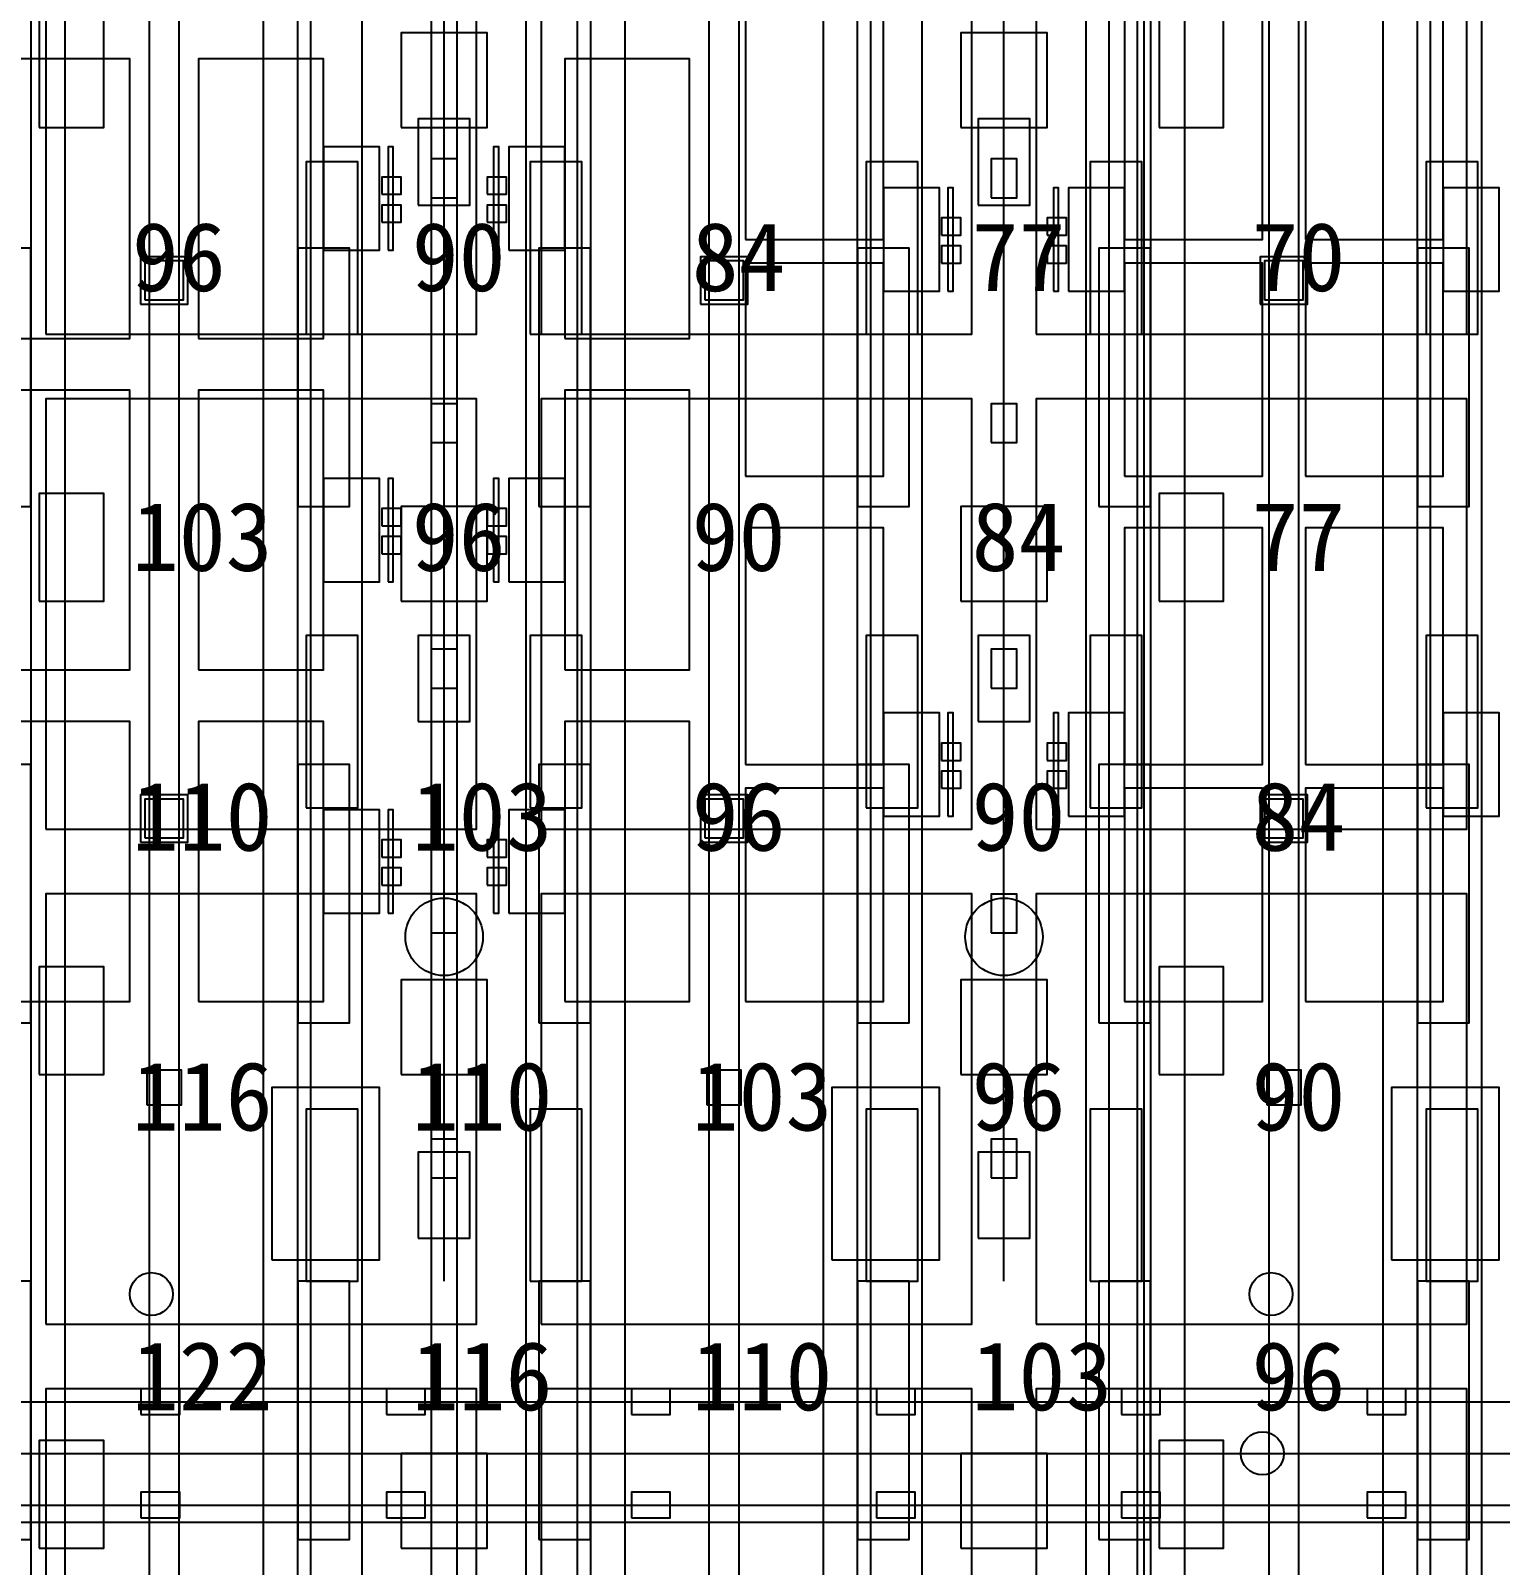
# Model space of a CAD drawing. Header units: metres. Extents: x -1640 to 1560, y -268 to 2338.
# Drawn here: x -209.85 to -175.72, y 1382.4 to 1418.05 of the extents above; entities that cross this region are included whole.
import ezdxf

# ---------------------------------------------------------------- set-up
doc = ezdxf.new("R2010")
doc.units = ezdxf.units.M
for name, color, linetype in [('1F_CHL', 4, 'Continuous'), ('1F_EHS_EXTINGUISHER_HYDRANT_CABINET_CONCEPT', 1, 'Continuous'), ('1F_PUMP', 2, 'Continuous'), ('1F_SCR', 3, 'Continuous'), ('1F_STRUCT_COLUMN', 8, 'Continuous'), ('2F_CSF_LATERAL_RACK_CONCEPT', 9, 'Continuous'), ('2F_RFG', 5, 'Continuous'), ('2F_STRUCT_COLUMN', 8, 'Continuous'), ('2F_VMB', 6, 'Continuous'), ('3F_CLEANROOM_OVERHEAD_PIPE_DUCT_CONCEPT', 9, 'Continuous'), ('3F_CVD', 3, 'Continuous'), ('3F_EHS_EGRESS_DIST_M', 2, 'Continuous'), ('3F_EHS_EXTINGUISHER_HYDRANT_CABINET_CONCEPT', 1, 'Continuous'), ('3F_EHS_GAS_DETECTOR', 6, 'Continuous'), ('3F_FOUP', 5, 'Continuous'), ('3F_OHT', 9, 'Continuous'), ('3F_OHTV', 1, 'Continuous'), ('3F_PHOTO', 1, 'Continuous'), ('3F_STK', 3, 'Continuous'), ('3F_STRUCT_COLUMN', 8, 'Continuous'), ('3F_TBAR', 6, 'Continuous'), ('4F_FFU', 1, 'Continuous'), ('4F_STRUCT_PLENUM_TRUSS_CONCEPT', 9, 'Continuous'), ('5F_CHL', 4, 'Continuous'), ('5F_EHS_EXTINGUISHER_HYDRANT_CABINET_CONCEPT', 1, 'Continuous'), ('5F_PUMP', 2, 'Continuous'), ('5F_SCR', 3, 'Continuous'), ('5F_STRUCT_COLUMN', 8, 'Continuous'), ('6F_CSF_LATERAL_RACK_CONCEPT', 9, 'Continuous'), ('6F_RFG', 5, 'Continuous'), ('6F_STRUCT_COLUMN', 8, 'Continuous'), ('6F_VMB', 6, 'Continuous'), ('7F_CLEANROOM_OVERHEAD_PIPE_DUCT_CONCEPT', 9, 'Continuous'), ('7F_CVD', 3, 'Continuous'), ('7F_EHS_EGRESS_DIST_M', 2, 'Continuous'), ('7F_EHS_EXTINGUISHER_HYDRANT_CABINET_CONCEPT', 1, 'Continuous'), ('7F_EHS_GAS_DETECTOR', 6, 'Continuous'), ('7F_FOUP', 5, 'Continuous'), ('7F_OHT', 9, 'Continuous'), ('7F_OHTV', 1, 'Continuous'), ('7F_PHOTO', 1, 'Continuous'), ('7F_STK', 3, 'Continuous'), ('7F_STRUCT_COLUMN', 8, 'Continuous'), ('7F_TBAR', 6, 'Continuous'), ('8F_FFU', 1, 'Continuous'), ('8F_STRUCT_PLENUM_TRUSS_CONCEPT', 9, 'Continuous'), ('EHS_TREATED_EXHAUST', 30, 'Continuous'), ('UTIL_GAS.BULK_CONCEPT', 2, 'Continuous'), ('UTIL_PCW.R_CONCEPT', 1, 'Continuous'), ('UTIL_PCW.S_CONCEPT', 6, 'Continuous')]:
    doc.layers.add(name, color=color, linetype=linetype)

msp = doc.modelspace()

# ---------------------------------------------------------------- linework, layer by layer
at = {"layer": '1F_CHL'}
for points in [[(-209.65, 1415.8), (-208.15, 1415.8), (-208.15, 1418.3), (-209.65, 1418.3)], [(-183.65, 1415.8), (-182.15, 1415.8), (-182.15, 1418.3), (-183.65, 1418.3)], [(-209.65, 1404.8), (-208.15, 1404.8), (-208.15, 1407.3), (-209.65, 1407.3)], [(-183.65, 1404.8), (-182.15, 1404.8), (-182.15, 1407.3), (-183.65, 1407.3)], [(-209.65, 1393.8), (-208.15, 1393.8), (-208.15, 1396.3), (-209.65, 1396.3)], [(-183.65, 1393.8), (-182.15, 1393.8), (-182.15, 1396.3), (-183.65, 1396.3)], [(-209.65, 1382.8), (-208.15, 1382.8), (-208.15, 1385.3), (-209.65, 1385.3)], [(-183.65, 1382.8), (-182.15, 1382.8), (-182.15, 1385.3), (-183.65, 1385.3)]]:
    msp.add_lwpolyline(points, close=True, dxfattribs=at)
at = {"layer": '1F_EHS_EXTINGUISHER_HYDRANT_CABINET_CONCEPT'}
msp.add_circle((-181.25, 1385), 0.5, dxfattribs=at)
at = {"layer": '1F_PUMP'}
for points in [[(-203.45, 1411), (-202.25, 1411), (-202.25, 1415), (-203.45, 1415)], [(-198.25, 1411), (-197.05, 1411), (-197.05, 1415), (-198.25, 1415)], [(-190.45, 1411), (-189.25, 1411), (-189.25, 1415), (-190.45, 1415)], [(-185.25, 1411), (-184.05, 1411), (-184.05, 1415), (-185.25, 1415)], [(-177.45, 1411), (-176.25, 1411), (-176.25, 1415), (-177.45, 1415)], [(-203.45, 1400), (-202.25, 1400), (-202.25, 1404), (-203.45, 1404)], [(-198.25, 1400), (-197.05, 1400), (-197.05, 1404), (-198.25, 1404)], [(-190.45, 1400), (-189.25, 1400), (-189.25, 1404), (-190.45, 1404)], [(-185.25, 1400), (-184.05, 1400), (-184.05, 1404), (-185.25, 1404)], [(-177.45, 1400), (-176.25, 1400), (-176.25, 1404), (-177.45, 1404)], [(-203.45, 1389), (-202.25, 1389), (-202.25, 1393), (-203.45, 1393)], [(-198.25, 1389), (-197.05, 1389), (-197.05, 1393), (-198.25, 1393)], [(-190.45, 1389), (-189.25, 1389), (-189.25, 1393), (-190.45, 1393)], [(-185.25, 1389), (-184.05, 1389), (-184.05, 1393), (-185.25, 1393)], [(-177.45, 1389), (-176.25, 1389), (-176.25, 1393), (-177.45, 1393)]]:
    msp.add_lwpolyline(points, close=True, dxfattribs=at)
at = {"layer": '1F_SCR'}
for points in [[(-201.25, 1415.8), (-199.25, 1415.8), (-199.25, 1418), (-201.25, 1418)], [(-188.25, 1415.8), (-186.25, 1415.8), (-186.25, 1418), (-188.25, 1418)], [(-201.25, 1404.8), (-199.25, 1404.8), (-199.25, 1407), (-201.25, 1407)], [(-188.25, 1404.8), (-186.25, 1404.8), (-186.25, 1407), (-188.25, 1407)], [(-201.25, 1393.8), (-199.25, 1393.8), (-199.25, 1396), (-201.25, 1396)], [(-188.25, 1393.8), (-186.25, 1393.8), (-186.25, 1396), (-188.25, 1396)], [(-201.25, 1382.8), (-199.25, 1382.8), (-199.25, 1385), (-201.25, 1385)], [(-188.25, 1382.8), (-186.25, 1382.8), (-186.25, 1385), (-188.25, 1385)]]:
    msp.add_lwpolyline(points, close=True, dxfattribs=at)
at = {"layer": '1F_STRUCT_COLUMN'}
for points in [[(-207.3, 1411.7), (-206.2, 1411.7), (-206.2, 1412.8), (-207.3, 1412.8)], [(-194.3, 1411.7), (-193.2, 1411.7), (-193.2, 1412.8), (-194.3, 1412.8)], [(-181.3, 1411.7), (-180.2, 1411.7), (-180.2, 1412.8), (-181.3, 1412.8)], [(-207.3, 1399.2), (-206.2, 1399.2), (-206.2, 1400.3), (-207.3, 1400.3)], [(-194.3, 1399.2), (-193.2, 1399.2), (-193.2, 1400.3), (-194.3, 1400.3)], [(-181.3, 1399.2), (-180.2, 1399.2), (-180.2, 1400.3), (-181.3, 1400.3)]]:
    msp.add_lwpolyline(points, close=True, dxfattribs=at)
at = {"layer": '2F_CSF_LATERAL_RACK_CONCEPT'}
for points in [[(-209.85, 1310), (-209.05, 1310), (-209.05, 1460), (-209.85, 1460)], [(-204.45, 1310), (-203.65, 1310), (-203.65, 1460), (-204.45, 1460)], [(-196.85, 1310), (-196.05, 1310), (-196.05, 1460), (-196.85, 1460)], [(-191.45, 1310), (-190.65, 1310), (-190.65, 1460), (-191.45, 1460)], [(-183.85, 1310), (-183.05, 1310), (-183.05, 1460), (-183.85, 1460)], [(-178.45, 1310), (-177.65, 1310), (-177.65, 1460), (-178.45, 1460)]]:
    msp.add_lwpolyline(points, close=True, dxfattribs=at)
at = {"layer": '2F_RFG'}
for points in [[(-211.05, 1407), (-209.85, 1407), (-209.85, 1413), (-211.05, 1413)], [(-203.65, 1407), (-202.45, 1407), (-202.45, 1413), (-203.65, 1413)], [(-198.05, 1407), (-196.85, 1407), (-196.85, 1413), (-198.05, 1413)], [(-190.65, 1407), (-189.45, 1407), (-189.45, 1413), (-190.65, 1413)], [(-185.05, 1407), (-183.85, 1407), (-183.85, 1413), (-185.05, 1413)], [(-177.65, 1407), (-176.45, 1407), (-176.45, 1413), (-177.65, 1413)], [(-211.05, 1395), (-209.85, 1395), (-209.85, 1401), (-211.05, 1401)], [(-203.65, 1395), (-202.45, 1395), (-202.45, 1401), (-203.65, 1401)], [(-198.05, 1395), (-196.85, 1395), (-196.85, 1401), (-198.05, 1401)], [(-190.65, 1395), (-189.45, 1395), (-189.45, 1401), (-190.65, 1401)], [(-185.05, 1395), (-183.85, 1395), (-183.85, 1401), (-185.05, 1401)], [(-177.65, 1395), (-176.45, 1395), (-176.45, 1401), (-177.65, 1401)], [(-211.05, 1383), (-209.85, 1383), (-209.85, 1389), (-211.05, 1389)], [(-203.65, 1383), (-202.45, 1383), (-202.45, 1389), (-203.65, 1389)], [(-198.05, 1383), (-196.85, 1383), (-196.85, 1389), (-198.05, 1389)], [(-190.65, 1383), (-189.45, 1383), (-189.45, 1389), (-190.65, 1389)], [(-185.05, 1383), (-183.85, 1383), (-183.85, 1389), (-185.05, 1389)], [(-177.65, 1383), (-176.45, 1383), (-176.45, 1389), (-177.65, 1389)]]:
    msp.add_lwpolyline(points, close=True, dxfattribs=at)
at = {"layer": '2F_STRUCT_COLUMN'}
for points in [[(-207.2, 1411.8), (-206.3, 1411.8), (-206.3, 1412.7), (-207.2, 1412.7)], [(-194.2, 1411.8), (-193.3, 1411.8), (-193.3, 1412.7), (-194.2, 1412.7)], [(-181.2, 1411.8), (-180.3, 1411.8), (-180.3, 1412.7), (-181.2, 1412.7)], [(-207.2, 1399.3), (-206.3, 1399.3), (-206.3, 1400.2), (-207.2, 1400.2)], [(-194.2, 1399.3), (-193.3, 1399.3), (-193.3, 1400.2), (-194.2, 1400.2)], [(-181.2, 1399.3), (-180.3, 1399.3), (-180.3, 1400.2), (-181.2, 1400.2)]]:
    msp.add_lwpolyline(points, close=True, dxfattribs=at)
at = {"layer": '2F_VMB'}
for points in [[(-200.85, 1414), (-199.65, 1414), (-199.65, 1416), (-200.85, 1416)], [(-187.85, 1414), (-186.65, 1414), (-186.65, 1416), (-187.85, 1416)], [(-200.85, 1402), (-199.65, 1402), (-199.65, 1404), (-200.85, 1404)], [(-187.85, 1402), (-186.65, 1402), (-186.65, 1404), (-187.85, 1404)], [(-200.85, 1390), (-199.65, 1390), (-199.65, 1392), (-200.85, 1392)], [(-187.85, 1390), (-186.65, 1390), (-186.65, 1392), (-187.85, 1392)]]:
    msp.add_lwpolyline(points, close=True, dxfattribs=at)
at = {"layer": '3F_CLEANROOM_OVERHEAD_PIPE_DUCT_CONCEPT'}
for points in [[(-203.35, 1309), (-202.15, 1309), (-202.15, 1461), (-203.35, 1461)], [(-198.35, 1309), (-197.15, 1309), (-197.15, 1461), (-198.35, 1461)], [(-190.35, 1309), (-189.15, 1309), (-189.15, 1461), (-190.35, 1461)], [(-185.35, 1309), (-184.15, 1309), (-184.15, 1461), (-185.35, 1461)], [(-177.35, 1309), (-176.15, 1309), (-176.15, 1461), (-177.35, 1461)]]:
    msp.add_lwpolyline(points, close=True, dxfattribs=at)
at = {"layer": '3F_CVD'}
for points in [[(-210.45, 1410.9), (-207.55, 1410.9), (-207.55, 1417.4), (-210.45, 1417.4)], [(-205.95, 1410.9), (-203.05, 1410.9), (-203.05, 1417.4), (-205.95, 1417.4)], [(-197.45, 1410.9), (-194.55, 1410.9), (-194.55, 1417.4), (-197.45, 1417.4)], [(-203.05, 1412.95), (-201.75, 1412.95), (-201.75, 1415.35), (-203.05, 1415.35)], [(-198.75, 1412.95), (-197.45, 1412.95), (-197.45, 1415.35), (-198.75, 1415.35)], [(-210.45, 1403.2), (-207.55, 1403.2), (-207.55, 1409.7), (-210.45, 1409.7)], [(-205.95, 1403.2), (-203.05, 1403.2), (-203.05, 1409.7), (-205.95, 1409.7)], [(-197.45, 1403.2), (-194.55, 1403.2), (-194.55, 1409.7), (-197.45, 1409.7)], [(-203.05, 1405.25), (-201.75, 1405.25), (-201.75, 1407.65), (-203.05, 1407.65)], [(-198.75, 1405.25), (-197.45, 1405.25), (-197.45, 1407.65), (-198.75, 1407.65)], [(-210.45, 1395.5), (-207.55, 1395.5), (-207.55, 1402), (-210.45, 1402)], [(-205.95, 1395.5), (-203.05, 1395.5), (-203.05, 1402), (-205.95, 1402)], [(-197.45, 1395.5), (-194.55, 1395.5), (-194.55, 1402), (-197.45, 1402)], [(-203.05, 1397.55), (-201.75, 1397.55), (-201.75, 1399.95), (-203.05, 1399.95)], [(-198.75, 1397.55), (-197.45, 1397.55), (-197.45, 1399.95), (-198.75, 1399.95)]]:
    msp.add_lwpolyline(points, close=True, dxfattribs=at)
at = {"layer": '3F_EHS_EXTINGUISHER_HYDRANT_CABINET_CONCEPT'}
for centre in [(-207.05, 1388.7), (-181.05, 1388.7)]:
    msp.add_circle(centre, 0.5, dxfattribs=at)
at = {"layer": '3F_EHS_GAS_DETECTOR'}
for centre in [(-200.25, 1397), (-187.25, 1397)]:
    msp.add_circle(centre, 0.9, dxfattribs=at)
at = {"layer": '3F_FOUP'}
for points in [[(-201.7, 1414.25), (-201.25, 1414.25), (-201.25, 1414.65), (-201.7, 1414.65)], [(-199.25, 1414.25), (-198.8, 1414.25), (-198.8, 1414.65), (-199.25, 1414.65)], [(-201.7, 1413.6), (-201.25, 1413.6), (-201.25, 1414), (-201.7, 1414)], [(-199.25, 1413.6), (-198.8, 1413.6), (-198.8, 1414), (-199.25, 1414)], [(-188.7, 1413.3), (-188.25, 1413.3), (-188.25, 1413.7), (-188.7, 1413.7)], [(-186.25, 1413.3), (-185.8, 1413.3), (-185.8, 1413.7), (-186.25, 1413.7)], [(-188.7, 1412.65), (-188.25, 1412.65), (-188.25, 1413.05), (-188.7, 1413.05)], [(-186.25, 1412.65), (-185.8, 1412.65), (-185.8, 1413.05), (-186.25, 1413.05)], [(-201.7, 1406.55), (-201.25, 1406.55), (-201.25, 1406.95), (-201.7, 1406.95)], [(-199.25, 1406.55), (-198.8, 1406.55), (-198.8, 1406.95), (-199.25, 1406.95)], [(-201.7, 1405.9), (-201.25, 1405.9), (-201.25, 1406.3), (-201.7, 1406.3)], [(-199.25, 1405.9), (-198.8, 1405.9), (-198.8, 1406.3), (-199.25, 1406.3)], [(-188.7, 1401.1), (-188.25, 1401.1), (-188.25, 1401.5), (-188.7, 1401.5)], [(-186.25, 1401.1), (-185.8, 1401.1), (-185.8, 1401.5), (-186.25, 1401.5)], [(-188.7, 1400.45), (-188.25, 1400.45), (-188.25, 1400.85), (-188.7, 1400.85)], [(-186.25, 1400.45), (-185.8, 1400.45), (-185.8, 1400.85), (-186.25, 1400.85)], [(-201.7, 1398.85), (-201.25, 1398.85), (-201.25, 1399.25), (-201.7, 1399.25)], [(-199.25, 1398.85), (-198.8, 1398.85), (-198.8, 1399.25), (-199.25, 1399.25)], [(-201.7, 1398.2), (-201.25, 1398.2), (-201.25, 1398.6), (-201.7, 1398.6)], [(-199.25, 1398.2), (-198.8, 1398.2), (-198.8, 1398.6), (-199.25, 1398.6)]]:
    msp.add_lwpolyline(points, close=True, dxfattribs=at)
at = {"layer": '3F_OHT'}
for p, q in [((-200.25, 1389), (-200.25, 1461)), ((-187.25, 1389), (-187.25, 1461)), ((-278, 1386.2), (-5.5, 1386.2)), ((-278, 1383.8), (-5.5, 1383.8))]:
    msp.add_line(p, q, dxfattribs=at)
at = {"layer": '3F_OHTV'}
for points in [[(-200.55, 1414.17), (-199.95, 1414.17), (-199.95, 1415.07), (-200.55, 1415.07)], [(-187.55, 1414.17), (-186.95, 1414.17), (-186.95, 1415.07), (-187.55, 1415.07)], [(-200.55, 1408.48), (-199.95, 1408.48), (-199.95, 1409.38), (-200.55, 1409.38)], [(-187.55, 1408.48), (-186.95, 1408.48), (-186.95, 1409.38), (-187.55, 1409.38)], [(-200.55, 1402.78), (-199.95, 1402.78), (-199.95, 1403.68), (-200.55, 1403.68)], [(-187.55, 1402.78), (-186.95, 1402.78), (-186.95, 1403.68), (-187.55, 1403.68)], [(-200.55, 1397.09), (-199.95, 1397.09), (-199.95, 1397.99), (-200.55, 1397.99)], [(-187.55, 1397.09), (-186.95, 1397.09), (-186.95, 1397.99), (-187.55, 1397.99)], [(-200.55, 1391.4), (-199.95, 1391.4), (-199.95, 1392.3), (-200.55, 1392.3)], [(-187.55, 1391.4), (-186.95, 1391.4), (-186.95, 1392.3), (-187.55, 1392.3)], [(-207.29, 1385.9), (-206.39, 1385.9), (-206.39, 1386.5), (-207.29, 1386.5)], [(-201.59, 1385.9), (-200.69, 1385.9), (-200.69, 1386.5), (-201.59, 1386.5)], [(-195.9, 1385.9), (-195, 1385.9), (-195, 1386.5), (-195.9, 1386.5)], [(-190.21, 1385.9), (-189.31, 1385.9), (-189.31, 1386.5), (-190.21, 1386.5)], [(-184.52, 1385.9), (-183.62, 1385.9), (-183.62, 1386.5), (-184.52, 1386.5)], [(-178.82, 1385.9), (-177.92, 1385.9), (-177.92, 1386.5), (-178.82, 1386.5)], [(-207.29, 1383.5), (-206.39, 1383.5), (-206.39, 1384.1), (-207.29, 1384.1)], [(-201.59, 1383.5), (-200.69, 1383.5), (-200.69, 1384.1), (-201.59, 1384.1)], [(-195.9, 1383.5), (-195, 1383.5), (-195, 1384.1), (-195.9, 1384.1)], [(-190.21, 1383.5), (-189.31, 1383.5), (-189.31, 1384.1), (-190.21, 1384.1)], [(-184.52, 1383.5), (-183.62, 1383.5), (-183.62, 1384.1), (-184.52, 1384.1)], [(-178.82, 1383.5), (-177.92, 1383.5), (-177.92, 1384.1), (-178.82, 1384.1)]]:
    msp.add_lwpolyline(points, close=True, dxfattribs=at)
at = {"layer": '3F_PHOTO'}
for points in [[(-193.25, 1413.2), (-190.05, 1413.2), (-190.05, 1418.7), (-193.25, 1418.7)], [(-184.45, 1413.2), (-181.25, 1413.2), (-181.25, 1418.7), (-184.45, 1418.7)], [(-180.25, 1413.2), (-177.05, 1413.2), (-177.05, 1418.7), (-180.25, 1418.7)], [(-190.05, 1412), (-188.75, 1412), (-188.75, 1414.4), (-190.05, 1414.4)], [(-185.75, 1412), (-184.45, 1412), (-184.45, 1414.4), (-185.75, 1414.4)], [(-177.05, 1412), (-175.75, 1412), (-175.75, 1414.4), (-177.05, 1414.4)], [(-193.25, 1407.7), (-190.05, 1407.7), (-190.05, 1412.65), (-193.25, 1412.65)], [(-184.45, 1407.7), (-181.25, 1407.7), (-181.25, 1412.65), (-184.45, 1412.65)], [(-180.25, 1407.7), (-177.05, 1407.7), (-177.05, 1412.65), (-180.25, 1412.65)], [(-193.25, 1401), (-190.05, 1401), (-190.05, 1406.5), (-193.25, 1406.5)], [(-184.45, 1401), (-181.25, 1401), (-181.25, 1406.5), (-184.45, 1406.5)], [(-180.25, 1401), (-177.05, 1401), (-177.05, 1406.5), (-180.25, 1406.5)], [(-190.05, 1399.8), (-188.75, 1399.8), (-188.75, 1402.2), (-190.05, 1402.2)], [(-185.75, 1399.8), (-184.45, 1399.8), (-184.45, 1402.2), (-185.75, 1402.2)], [(-177.05, 1399.8), (-175.75, 1399.8), (-175.75, 1402.2), (-177.05, 1402.2)], [(-193.25, 1395.5), (-190.05, 1395.5), (-190.05, 1400.45), (-193.25, 1400.45)], [(-184.45, 1395.5), (-181.25, 1395.5), (-181.25, 1400.45), (-184.45, 1400.45)], [(-180.25, 1395.5), (-177.05, 1395.5), (-177.05, 1400.45), (-180.25, 1400.45)]]:
    msp.add_lwpolyline(points, close=True, dxfattribs=at)
at = {"layer": '3F_STK'}
for points in [[(-204.25, 1389.5), (-201.75, 1389.5), (-201.75, 1393.5), (-204.25, 1393.5)], [(-191.25, 1389.5), (-188.75, 1389.5), (-188.75, 1393.5), (-191.25, 1393.5)], [(-178.25, 1389.5), (-175.75, 1389.5), (-175.75, 1393.5), (-178.25, 1393.5)]]:
    msp.add_lwpolyline(points, close=True, dxfattribs=at)
at = {"layer": '3F_STRUCT_COLUMN'}
for points in [[(-207.15, 1393.1), (-206.35, 1393.1), (-206.35, 1393.9), (-207.15, 1393.9)], [(-194.15, 1393.1), (-193.35, 1393.1), (-193.35, 1393.9), (-194.15, 1393.9)], [(-181.15, 1393.1), (-180.35, 1393.1), (-180.35, 1393.9), (-181.15, 1393.9)]]:
    msp.add_lwpolyline(points, close=True, dxfattribs=at)
at = {"layer": '3F_TBAR'}
for points in [[(-201.55, 1412.95), (-201.43, 1412.95), (-201.43, 1415.35), (-201.55, 1415.35)], [(-199.1, 1412.95), (-198.98, 1412.95), (-198.98, 1415.35), (-199.1, 1415.35)], [(-188.55, 1412), (-188.43, 1412), (-188.43, 1414.4), (-188.55, 1414.4)], [(-186.1, 1412), (-185.98, 1412), (-185.98, 1414.4), (-186.1, 1414.4)], [(-201.55, 1405.25), (-201.43, 1405.25), (-201.43, 1407.65), (-201.55, 1407.65)], [(-199.1, 1405.25), (-198.98, 1405.25), (-198.98, 1407.65), (-199.1, 1407.65)], [(-188.55, 1399.8), (-188.43, 1399.8), (-188.43, 1402.2), (-188.55, 1402.2)], [(-186.1, 1399.8), (-185.98, 1399.8), (-185.98, 1402.2), (-186.1, 1402.2)], [(-201.55, 1397.55), (-201.43, 1397.55), (-201.43, 1399.95), (-201.55, 1399.95)], [(-199.1, 1397.55), (-198.98, 1397.55), (-198.98, 1399.95), (-199.1, 1399.95)]]:
    msp.add_lwpolyline(points, close=True, dxfattribs=at)
at = {"layer": '4F_FFU'}
for points in [[(-209.5, 1411), (-199.5, 1411), (-199.5, 1421), (-209.5, 1421)], [(-198, 1411), (-188, 1411), (-188, 1421), (-198, 1421)], [(-186.5, 1411), (-176.5, 1411), (-176.5, 1421), (-186.5, 1421)], [(-209.5, 1399.5), (-199.5, 1399.5), (-199.5, 1409.5), (-209.5, 1409.5)], [(-198, 1399.5), (-188, 1399.5), (-188, 1409.5), (-198, 1409.5)], [(-186.5, 1399.5), (-176.5, 1399.5), (-176.5, 1409.5), (-186.5, 1409.5)], [(-209.5, 1388), (-199.5, 1388), (-199.5, 1398), (-209.5, 1398)], [(-198, 1388), (-188, 1388), (-188, 1398), (-198, 1398)], [(-186.5, 1388), (-176.5, 1388), (-176.5, 1398), (-186.5, 1398)], [(-209.5, 1376.5), (-199.5, 1376.5), (-199.5, 1386.5), (-209.5, 1386.5)], [(-198, 1376.5), (-188, 1376.5), (-188, 1386.5), (-198, 1386.5)], [(-186.5, 1376.5), (-176.5, 1376.5), (-176.5, 1386.5), (-186.5, 1386.5)]]:
    msp.add_lwpolyline(points, close=True, dxfattribs=at)
at = {"layer": '4F_STRUCT_PLENUM_TRUSS_CONCEPT'}
for points in [[(-207.1, 1306), (-206.4, 1306), (-206.4, 1464), (-207.1, 1464)], [(-194.1, 1306), (-193.4, 1306), (-193.4, 1464), (-194.1, 1464)], [(-181.1, 1306), (-180.4, 1306), (-180.4, 1464), (-181.1, 1464)]]:
    msp.add_lwpolyline(points, close=True, dxfattribs=at)
at = {"layer": '5F_CHL'}
for points in [[(-209.65, 1415.8), (-208.15, 1415.8), (-208.15, 1418.3), (-209.65, 1418.3)], [(-183.65, 1415.8), (-182.15, 1415.8), (-182.15, 1418.3), (-183.65, 1418.3)], [(-209.65, 1404.8), (-208.15, 1404.8), (-208.15, 1407.3), (-209.65, 1407.3)], [(-183.65, 1404.8), (-182.15, 1404.8), (-182.15, 1407.3), (-183.65, 1407.3)], [(-209.65, 1393.8), (-208.15, 1393.8), (-208.15, 1396.3), (-209.65, 1396.3)], [(-183.65, 1393.8), (-182.15, 1393.8), (-182.15, 1396.3), (-183.65, 1396.3)], [(-209.65, 1382.8), (-208.15, 1382.8), (-208.15, 1385.3), (-209.65, 1385.3)], [(-183.65, 1382.8), (-182.15, 1382.8), (-182.15, 1385.3), (-183.65, 1385.3)]]:
    msp.add_lwpolyline(points, close=True, dxfattribs=at)
at = {"layer": '5F_EHS_EXTINGUISHER_HYDRANT_CABINET_CONCEPT'}
msp.add_circle((-181.25, 1385), 0.5, dxfattribs=at)
at = {"layer": '5F_PUMP'}
for points in [[(-203.45, 1411), (-202.25, 1411), (-202.25, 1415), (-203.45, 1415)], [(-198.25, 1411), (-197.05, 1411), (-197.05, 1415), (-198.25, 1415)], [(-190.45, 1411), (-189.25, 1411), (-189.25, 1415), (-190.45, 1415)], [(-185.25, 1411), (-184.05, 1411), (-184.05, 1415), (-185.25, 1415)], [(-177.45, 1411), (-176.25, 1411), (-176.25, 1415), (-177.45, 1415)], [(-203.45, 1400), (-202.25, 1400), (-202.25, 1404), (-203.45, 1404)], [(-198.25, 1400), (-197.05, 1400), (-197.05, 1404), (-198.25, 1404)], [(-190.45, 1400), (-189.25, 1400), (-189.25, 1404), (-190.45, 1404)], [(-185.25, 1400), (-184.05, 1400), (-184.05, 1404), (-185.25, 1404)], [(-177.45, 1400), (-176.25, 1400), (-176.25, 1404), (-177.45, 1404)], [(-203.45, 1389), (-202.25, 1389), (-202.25, 1393), (-203.45, 1393)], [(-198.25, 1389), (-197.05, 1389), (-197.05, 1393), (-198.25, 1393)], [(-190.45, 1389), (-189.25, 1389), (-189.25, 1393), (-190.45, 1393)], [(-185.25, 1389), (-184.05, 1389), (-184.05, 1393), (-185.25, 1393)], [(-177.45, 1389), (-176.25, 1389), (-176.25, 1393), (-177.45, 1393)]]:
    msp.add_lwpolyline(points, close=True, dxfattribs=at)
at = {"layer": '5F_SCR'}
for points in [[(-201.25, 1415.8), (-199.25, 1415.8), (-199.25, 1418), (-201.25, 1418)], [(-188.25, 1415.8), (-186.25, 1415.8), (-186.25, 1418), (-188.25, 1418)], [(-201.25, 1404.8), (-199.25, 1404.8), (-199.25, 1407), (-201.25, 1407)], [(-188.25, 1404.8), (-186.25, 1404.8), (-186.25, 1407), (-188.25, 1407)], [(-201.25, 1393.8), (-199.25, 1393.8), (-199.25, 1396), (-201.25, 1396)], [(-188.25, 1393.8), (-186.25, 1393.8), (-186.25, 1396), (-188.25, 1396)], [(-201.25, 1382.8), (-199.25, 1382.8), (-199.25, 1385), (-201.25, 1385)], [(-188.25, 1382.8), (-186.25, 1382.8), (-186.25, 1385), (-188.25, 1385)]]:
    msp.add_lwpolyline(points, close=True, dxfattribs=at)
at = {"layer": '5F_STRUCT_COLUMN'}
for points in [[(-207.3, 1411.7), (-206.2, 1411.7), (-206.2, 1412.8), (-207.3, 1412.8)], [(-194.3, 1411.7), (-193.2, 1411.7), (-193.2, 1412.8), (-194.3, 1412.8)], [(-181.3, 1411.7), (-180.2, 1411.7), (-180.2, 1412.8), (-181.3, 1412.8)], [(-207.3, 1399.2), (-206.2, 1399.2), (-206.2, 1400.3), (-207.3, 1400.3)], [(-194.3, 1399.2), (-193.2, 1399.2), (-193.2, 1400.3), (-194.3, 1400.3)], [(-181.3, 1399.2), (-180.2, 1399.2), (-180.2, 1400.3), (-181.3, 1400.3)]]:
    msp.add_lwpolyline(points, close=True, dxfattribs=at)
at = {"layer": '6F_CSF_LATERAL_RACK_CONCEPT'}
for points in [[(-209.85, 1310), (-209.05, 1310), (-209.05, 1460), (-209.85, 1460)], [(-204.45, 1310), (-203.65, 1310), (-203.65, 1460), (-204.45, 1460)], [(-196.85, 1310), (-196.05, 1310), (-196.05, 1460), (-196.85, 1460)], [(-191.45, 1310), (-190.65, 1310), (-190.65, 1460), (-191.45, 1460)], [(-183.85, 1310), (-183.05, 1310), (-183.05, 1460), (-183.85, 1460)], [(-178.45, 1310), (-177.65, 1310), (-177.65, 1460), (-178.45, 1460)]]:
    msp.add_lwpolyline(points, close=True, dxfattribs=at)
at = {"layer": '6F_RFG'}
for points in [[(-211.05, 1407), (-209.85, 1407), (-209.85, 1413), (-211.05, 1413)], [(-203.65, 1407), (-202.45, 1407), (-202.45, 1413), (-203.65, 1413)], [(-198.05, 1407), (-196.85, 1407), (-196.85, 1413), (-198.05, 1413)], [(-190.65, 1407), (-189.45, 1407), (-189.45, 1413), (-190.65, 1413)], [(-185.05, 1407), (-183.85, 1407), (-183.85, 1413), (-185.05, 1413)], [(-177.65, 1407), (-176.45, 1407), (-176.45, 1413), (-177.65, 1413)], [(-211.05, 1395), (-209.85, 1395), (-209.85, 1401), (-211.05, 1401)], [(-203.65, 1395), (-202.45, 1395), (-202.45, 1401), (-203.65, 1401)], [(-198.05, 1395), (-196.85, 1395), (-196.85, 1401), (-198.05, 1401)], [(-190.65, 1395), (-189.45, 1395), (-189.45, 1401), (-190.65, 1401)], [(-185.05, 1395), (-183.85, 1395), (-183.85, 1401), (-185.05, 1401)], [(-177.65, 1395), (-176.45, 1395), (-176.45, 1401), (-177.65, 1401)], [(-211.05, 1383), (-209.85, 1383), (-209.85, 1389), (-211.05, 1389)], [(-203.65, 1383), (-202.45, 1383), (-202.45, 1389), (-203.65, 1389)], [(-198.05, 1383), (-196.85, 1383), (-196.85, 1389), (-198.05, 1389)], [(-190.65, 1383), (-189.45, 1383), (-189.45, 1389), (-190.65, 1389)], [(-185.05, 1383), (-183.85, 1383), (-183.85, 1389), (-185.05, 1389)], [(-177.65, 1383), (-176.45, 1383), (-176.45, 1389), (-177.65, 1389)]]:
    msp.add_lwpolyline(points, close=True, dxfattribs=at)
at = {"layer": '6F_STRUCT_COLUMN'}
for points in [[(-207.2, 1411.8), (-206.3, 1411.8), (-206.3, 1412.7), (-207.2, 1412.7)], [(-194.2, 1411.8), (-193.3, 1411.8), (-193.3, 1412.7), (-194.2, 1412.7)], [(-181.2, 1411.8), (-180.3, 1411.8), (-180.3, 1412.7), (-181.2, 1412.7)], [(-207.2, 1399.3), (-206.3, 1399.3), (-206.3, 1400.2), (-207.2, 1400.2)], [(-194.2, 1399.3), (-193.3, 1399.3), (-193.3, 1400.2), (-194.2, 1400.2)], [(-181.2, 1399.3), (-180.3, 1399.3), (-180.3, 1400.2), (-181.2, 1400.2)]]:
    msp.add_lwpolyline(points, close=True, dxfattribs=at)
at = {"layer": '6F_VMB'}
for points in [[(-200.85, 1414), (-199.65, 1414), (-199.65, 1416), (-200.85, 1416)], [(-187.85, 1414), (-186.65, 1414), (-186.65, 1416), (-187.85, 1416)], [(-200.85, 1402), (-199.65, 1402), (-199.65, 1404), (-200.85, 1404)], [(-187.85, 1402), (-186.65, 1402), (-186.65, 1404), (-187.85, 1404)], [(-200.85, 1390), (-199.65, 1390), (-199.65, 1392), (-200.85, 1392)], [(-187.85, 1390), (-186.65, 1390), (-186.65, 1392), (-187.85, 1392)]]:
    msp.add_lwpolyline(points, close=True, dxfattribs=at)
at = {"layer": '7F_CLEANROOM_OVERHEAD_PIPE_DUCT_CONCEPT'}
for points in [[(-203.35, 1309), (-202.15, 1309), (-202.15, 1461), (-203.35, 1461)], [(-198.35, 1309), (-197.15, 1309), (-197.15, 1461), (-198.35, 1461)], [(-190.35, 1309), (-189.15, 1309), (-189.15, 1461), (-190.35, 1461)], [(-185.35, 1309), (-184.15, 1309), (-184.15, 1461), (-185.35, 1461)], [(-177.35, 1309), (-176.15, 1309), (-176.15, 1461), (-177.35, 1461)]]:
    msp.add_lwpolyline(points, close=True, dxfattribs=at)
at = {"layer": '7F_CVD'}
for points in [[(-210.45, 1410.9), (-207.55, 1410.9), (-207.55, 1417.4), (-210.45, 1417.4)], [(-205.95, 1410.9), (-203.05, 1410.9), (-203.05, 1417.4), (-205.95, 1417.4)], [(-197.45, 1410.9), (-194.55, 1410.9), (-194.55, 1417.4), (-197.45, 1417.4)], [(-203.05, 1412.95), (-201.75, 1412.95), (-201.75, 1415.35), (-203.05, 1415.35)], [(-198.75, 1412.95), (-197.45, 1412.95), (-197.45, 1415.35), (-198.75, 1415.35)], [(-210.45, 1403.2), (-207.55, 1403.2), (-207.55, 1409.7), (-210.45, 1409.7)], [(-205.95, 1403.2), (-203.05, 1403.2), (-203.05, 1409.7), (-205.95, 1409.7)], [(-197.45, 1403.2), (-194.55, 1403.2), (-194.55, 1409.7), (-197.45, 1409.7)], [(-203.05, 1405.25), (-201.75, 1405.25), (-201.75, 1407.65), (-203.05, 1407.65)], [(-198.75, 1405.25), (-197.45, 1405.25), (-197.45, 1407.65), (-198.75, 1407.65)], [(-210.45, 1395.5), (-207.55, 1395.5), (-207.55, 1402), (-210.45, 1402)], [(-205.95, 1395.5), (-203.05, 1395.5), (-203.05, 1402), (-205.95, 1402)], [(-197.45, 1395.5), (-194.55, 1395.5), (-194.55, 1402), (-197.45, 1402)], [(-203.05, 1397.55), (-201.75, 1397.55), (-201.75, 1399.95), (-203.05, 1399.95)], [(-198.75, 1397.55), (-197.45, 1397.55), (-197.45, 1399.95), (-198.75, 1399.95)]]:
    msp.add_lwpolyline(points, close=True, dxfattribs=at)
at = {"layer": '7F_EHS_EXTINGUISHER_HYDRANT_CABINET_CONCEPT'}
for centre in [(-207.05, 1388.7), (-181.05, 1388.7)]:
    msp.add_circle(centre, 0.5, dxfattribs=at)
at = {"layer": '7F_EHS_GAS_DETECTOR'}
for centre in [(-200.25, 1397), (-187.25, 1397)]:
    msp.add_circle(centre, 0.9, dxfattribs=at)
at = {"layer": '7F_FOUP'}
for points in [[(-201.7, 1414.25), (-201.25, 1414.25), (-201.25, 1414.65), (-201.7, 1414.65)], [(-199.25, 1414.25), (-198.8, 1414.25), (-198.8, 1414.65), (-199.25, 1414.65)], [(-201.7, 1413.6), (-201.25, 1413.6), (-201.25, 1414), (-201.7, 1414)], [(-199.25, 1413.6), (-198.8, 1413.6), (-198.8, 1414), (-199.25, 1414)], [(-188.7, 1413.3), (-188.25, 1413.3), (-188.25, 1413.7), (-188.7, 1413.7)], [(-186.25, 1413.3), (-185.8, 1413.3), (-185.8, 1413.7), (-186.25, 1413.7)], [(-188.7, 1412.65), (-188.25, 1412.65), (-188.25, 1413.05), (-188.7, 1413.05)], [(-186.25, 1412.65), (-185.8, 1412.65), (-185.8, 1413.05), (-186.25, 1413.05)], [(-201.7, 1406.55), (-201.25, 1406.55), (-201.25, 1406.95), (-201.7, 1406.95)], [(-199.25, 1406.55), (-198.8, 1406.55), (-198.8, 1406.95), (-199.25, 1406.95)], [(-201.7, 1405.9), (-201.25, 1405.9), (-201.25, 1406.3), (-201.7, 1406.3)], [(-199.25, 1405.9), (-198.8, 1405.9), (-198.8, 1406.3), (-199.25, 1406.3)], [(-188.7, 1401.1), (-188.25, 1401.1), (-188.25, 1401.5), (-188.7, 1401.5)], [(-186.25, 1401.1), (-185.8, 1401.1), (-185.8, 1401.5), (-186.25, 1401.5)], [(-188.7, 1400.45), (-188.25, 1400.45), (-188.25, 1400.85), (-188.7, 1400.85)], [(-186.25, 1400.45), (-185.8, 1400.45), (-185.8, 1400.85), (-186.25, 1400.85)], [(-201.7, 1398.85), (-201.25, 1398.85), (-201.25, 1399.25), (-201.7, 1399.25)], [(-199.25, 1398.85), (-198.8, 1398.85), (-198.8, 1399.25), (-199.25, 1399.25)], [(-201.7, 1398.2), (-201.25, 1398.2), (-201.25, 1398.6), (-201.7, 1398.6)], [(-199.25, 1398.2), (-198.8, 1398.2), (-198.8, 1398.6), (-199.25, 1398.6)]]:
    msp.add_lwpolyline(points, close=True, dxfattribs=at)
at = {"layer": '7F_OHT'}
for p, q in [((-200.25, 1389), (-200.25, 1461)), ((-187.25, 1389), (-187.25, 1461)), ((-278, 1386.2), (-5.5, 1386.2)), ((-278, 1383.8), (-5.5, 1383.8))]:
    msp.add_line(p, q, dxfattribs=at)
at = {"layer": '7F_OHTV'}
for points in [[(-200.55, 1414.17), (-199.95, 1414.17), (-199.95, 1415.07), (-200.55, 1415.07)], [(-187.55, 1414.17), (-186.95, 1414.17), (-186.95, 1415.07), (-187.55, 1415.07)], [(-200.55, 1408.48), (-199.95, 1408.48), (-199.95, 1409.38), (-200.55, 1409.38)], [(-187.55, 1408.48), (-186.95, 1408.48), (-186.95, 1409.38), (-187.55, 1409.38)], [(-200.55, 1402.78), (-199.95, 1402.78), (-199.95, 1403.68), (-200.55, 1403.68)], [(-187.55, 1402.78), (-186.95, 1402.78), (-186.95, 1403.68), (-187.55, 1403.68)], [(-200.55, 1397.09), (-199.95, 1397.09), (-199.95, 1397.99), (-200.55, 1397.99)], [(-187.55, 1397.09), (-186.95, 1397.09), (-186.95, 1397.99), (-187.55, 1397.99)], [(-200.55, 1391.4), (-199.95, 1391.4), (-199.95, 1392.3), (-200.55, 1392.3)], [(-187.55, 1391.4), (-186.95, 1391.4), (-186.95, 1392.3), (-187.55, 1392.3)], [(-207.29, 1385.9), (-206.39, 1385.9), (-206.39, 1386.5), (-207.29, 1386.5)], [(-201.59, 1385.9), (-200.69, 1385.9), (-200.69, 1386.5), (-201.59, 1386.5)], [(-195.9, 1385.9), (-195, 1385.9), (-195, 1386.5), (-195.9, 1386.5)], [(-190.21, 1385.9), (-189.31, 1385.9), (-189.31, 1386.5), (-190.21, 1386.5)], [(-184.52, 1385.9), (-183.62, 1385.9), (-183.62, 1386.5), (-184.52, 1386.5)], [(-178.82, 1385.9), (-177.92, 1385.9), (-177.92, 1386.5), (-178.82, 1386.5)], [(-207.29, 1383.5), (-206.39, 1383.5), (-206.39, 1384.1), (-207.29, 1384.1)], [(-201.59, 1383.5), (-200.69, 1383.5), (-200.69, 1384.1), (-201.59, 1384.1)], [(-195.9, 1383.5), (-195, 1383.5), (-195, 1384.1), (-195.9, 1384.1)], [(-190.21, 1383.5), (-189.31, 1383.5), (-189.31, 1384.1), (-190.21, 1384.1)], [(-184.52, 1383.5), (-183.62, 1383.5), (-183.62, 1384.1), (-184.52, 1384.1)], [(-178.82, 1383.5), (-177.92, 1383.5), (-177.92, 1384.1), (-178.82, 1384.1)]]:
    msp.add_lwpolyline(points, close=True, dxfattribs=at)
at = {"layer": '7F_PHOTO'}
for points in [[(-193.25, 1413.2), (-190.05, 1413.2), (-190.05, 1418.7), (-193.25, 1418.7)], [(-184.45, 1413.2), (-181.25, 1413.2), (-181.25, 1418.7), (-184.45, 1418.7)], [(-180.25, 1413.2), (-177.05, 1413.2), (-177.05, 1418.7), (-180.25, 1418.7)], [(-190.05, 1412), (-188.75, 1412), (-188.75, 1414.4), (-190.05, 1414.4)], [(-185.75, 1412), (-184.45, 1412), (-184.45, 1414.4), (-185.75, 1414.4)], [(-177.05, 1412), (-175.75, 1412), (-175.75, 1414.4), (-177.05, 1414.4)], [(-193.25, 1407.7), (-190.05, 1407.7), (-190.05, 1412.65), (-193.25, 1412.65)], [(-184.45, 1407.7), (-181.25, 1407.7), (-181.25, 1412.65), (-184.45, 1412.65)], [(-180.25, 1407.7), (-177.05, 1407.7), (-177.05, 1412.65), (-180.25, 1412.65)], [(-193.25, 1401), (-190.05, 1401), (-190.05, 1406.5), (-193.25, 1406.5)], [(-184.45, 1401), (-181.25, 1401), (-181.25, 1406.5), (-184.45, 1406.5)], [(-180.25, 1401), (-177.05, 1401), (-177.05, 1406.5), (-180.25, 1406.5)], [(-190.05, 1399.8), (-188.75, 1399.8), (-188.75, 1402.2), (-190.05, 1402.2)], [(-185.75, 1399.8), (-184.45, 1399.8), (-184.45, 1402.2), (-185.75, 1402.2)], [(-177.05, 1399.8), (-175.75, 1399.8), (-175.75, 1402.2), (-177.05, 1402.2)], [(-193.25, 1395.5), (-190.05, 1395.5), (-190.05, 1400.45), (-193.25, 1400.45)], [(-184.45, 1395.5), (-181.25, 1395.5), (-181.25, 1400.45), (-184.45, 1400.45)], [(-180.25, 1395.5), (-177.05, 1395.5), (-177.05, 1400.45), (-180.25, 1400.45)]]:
    msp.add_lwpolyline(points, close=True, dxfattribs=at)
at = {"layer": '7F_STK'}
for points in [[(-204.25, 1389.5), (-201.75, 1389.5), (-201.75, 1393.5), (-204.25, 1393.5)], [(-191.25, 1389.5), (-188.75, 1389.5), (-188.75, 1393.5), (-191.25, 1393.5)], [(-178.25, 1389.5), (-175.75, 1389.5), (-175.75, 1393.5), (-178.25, 1393.5)]]:
    msp.add_lwpolyline(points, close=True, dxfattribs=at)
at = {"layer": '7F_STRUCT_COLUMN'}
for points in [[(-207.15, 1393.1), (-206.35, 1393.1), (-206.35, 1393.9), (-207.15, 1393.9)], [(-194.15, 1393.1), (-193.35, 1393.1), (-193.35, 1393.9), (-194.15, 1393.9)], [(-181.15, 1393.1), (-180.35, 1393.1), (-180.35, 1393.9), (-181.15, 1393.9)]]:
    msp.add_lwpolyline(points, close=True, dxfattribs=at)
at = {"layer": '7F_TBAR'}
for points in [[(-201.55, 1412.95), (-201.43, 1412.95), (-201.43, 1415.35), (-201.55, 1415.35)], [(-199.1, 1412.95), (-198.98, 1412.95), (-198.98, 1415.35), (-199.1, 1415.35)], [(-188.55, 1412), (-188.43, 1412), (-188.43, 1414.4), (-188.55, 1414.4)], [(-186.1, 1412), (-185.98, 1412), (-185.98, 1414.4), (-186.1, 1414.4)], [(-201.55, 1405.25), (-201.43, 1405.25), (-201.43, 1407.65), (-201.55, 1407.65)], [(-199.1, 1405.25), (-198.98, 1405.25), (-198.98, 1407.65), (-199.1, 1407.65)], [(-188.55, 1399.8), (-188.43, 1399.8), (-188.43, 1402.2), (-188.55, 1402.2)], [(-186.1, 1399.8), (-185.98, 1399.8), (-185.98, 1402.2), (-186.1, 1402.2)], [(-201.55, 1397.55), (-201.43, 1397.55), (-201.43, 1399.95), (-201.55, 1399.95)], [(-199.1, 1397.55), (-198.98, 1397.55), (-198.98, 1399.95), (-199.1, 1399.95)]]:
    msp.add_lwpolyline(points, close=True, dxfattribs=at)
at = {"layer": '8F_FFU'}
for points in [[(-209.5, 1411), (-199.5, 1411), (-199.5, 1421), (-209.5, 1421)], [(-198, 1411), (-188, 1411), (-188, 1421), (-198, 1421)], [(-186.5, 1411), (-176.5, 1411), (-176.5, 1421), (-186.5, 1421)], [(-209.5, 1399.5), (-199.5, 1399.5), (-199.5, 1409.5), (-209.5, 1409.5)], [(-198, 1399.5), (-188, 1399.5), (-188, 1409.5), (-198, 1409.5)], [(-186.5, 1399.5), (-176.5, 1399.5), (-176.5, 1409.5), (-186.5, 1409.5)], [(-209.5, 1388), (-199.5, 1388), (-199.5, 1398), (-209.5, 1398)], [(-198, 1388), (-188, 1388), (-188, 1398), (-198, 1398)], [(-186.5, 1388), (-176.5, 1388), (-176.5, 1398), (-186.5, 1398)], [(-209.5, 1376.5), (-199.5, 1376.5), (-199.5, 1386.5), (-209.5, 1386.5)], [(-198, 1376.5), (-188, 1376.5), (-188, 1386.5), (-198, 1386.5)], [(-186.5, 1376.5), (-176.5, 1376.5), (-176.5, 1386.5), (-186.5, 1386.5)]]:
    msp.add_lwpolyline(points, close=True, dxfattribs=at)
at = {"layer": '8F_STRUCT_PLENUM_TRUSS_CONCEPT'}
for points in [[(-207.1, 1306), (-206.4, 1306), (-206.4, 1464), (-207.1, 1464)], [(-194.1, 1306), (-193.4, 1306), (-193.4, 1464), (-194.1, 1464)], [(-181.1, 1306), (-180.4, 1306), (-180.4, 1464), (-181.1, 1464)]]:
    msp.add_lwpolyline(points, close=True, dxfattribs=at)
at = {"layer": 'EHS_TREATED_EXHAUST'}
msp.add_lwpolyline([(-200.55, 1310), (-199.95, 1310), (-199.95, 1472), (-200.55, 1472)], close=True, dxfattribs=at)
msp.add_lwpolyline([(-200.55, 1310), (-199.95, 1310), (-199.95, 1472), (-200.55, 1472)], close=True, dxfattribs=at)
at = {"layer": 'UTIL_GAS.BULK_CONCEPT'}
msp.add_line((-276.35, 1385), (293.35, 1385), dxfattribs=at)
msp.add_line((-276.35, 1385), (293.35, 1385), dxfattribs=at)
at = {"layer": 'UTIL_PCW.R_CONCEPT'}
for p, q in [((-183.995, 1311.78), (-183.995, 1458.23)), ((-183.995, 1311.78), (-183.995, 1458.23)), ((-276.4, 1383.4), (293.4, 1383.4)), ((-276.4, 1383.4), (293.4, 1383.4))]:
    msp.add_line(p, q, dxfattribs=at)
at = {"layer": 'UTIL_PCW.S_CONCEPT'}
msp.add_line((-184.805, 1311.78), (-184.805, 1458.23), dxfattribs=at)
msp.add_line((-184.805, 1311.78), (-184.805, 1458.23), dxfattribs=at)

# ---------------------------------------------------------------- texts
at = {"layer": '3F_EHS_EGRESS_DIST_M'}
for s, p in [('96', (-207.5, 1412)), ('90', (-201, 1412)), ('84', (-194.5, 1412)), ('77', (-188, 1412)), ('70', (-181.5, 1412)), ('103', (-207.5, 1405.5)), ('96', (-201, 1405.5)), ('90', (-194.5, 1405.5)), ('84', (-188, 1405.5)), ('77', (-181.5, 1405.5)), ('110', (-207.5, 1399)), ('103', (-201, 1399)), ('96', (-194.5, 1399)), ('90', (-188, 1399)), ('84', (-181.5, 1399)), ('116', (-207.5, 1392.5)), ('110', (-201, 1392.5)), ('103', (-194.5, 1392.5)), ('96', (-188, 1392.5)), ('90', (-181.5, 1392.5)), ('122', (-207.5, 1386)), ('116', (-201, 1386)), ('110', (-194.5, 1386)), ('103', (-188, 1386)), ('96', (-181.5, 1386))]:
    msp.add_text(s, height=1.6, dxfattribs=at).set_placement(p)
at = {"layer": '7F_EHS_EGRESS_DIST_M'}
for s, p in [('96', (-207.5, 1412)), ('90', (-201, 1412)), ('84', (-194.5, 1412)), ('77', (-188, 1412)), ('70', (-181.5, 1412)), ('103', (-207.5, 1405.5)), ('96', (-201, 1405.5)), ('90', (-194.5, 1405.5)), ('84', (-188, 1405.5)), ('77', (-181.5, 1405.5)), ('110', (-207.5, 1399)), ('103', (-201, 1399)), ('96', (-194.5, 1399)), ('90', (-188, 1399)), ('84', (-181.5, 1399)), ('116', (-207.5, 1392.5)), ('110', (-201, 1392.5)), ('103', (-194.5, 1392.5)), ('96', (-188, 1392.5)), ('90', (-181.5, 1392.5)), ('122', (-207.5, 1386)), ('116', (-201, 1386)), ('110', (-194.5, 1386)), ('103', (-188, 1386)), ('96', (-181.5, 1386))]:
    msp.add_text(s, height=1.6, dxfattribs=at).set_placement(p)

doc.saveas('drawing.dxf')
